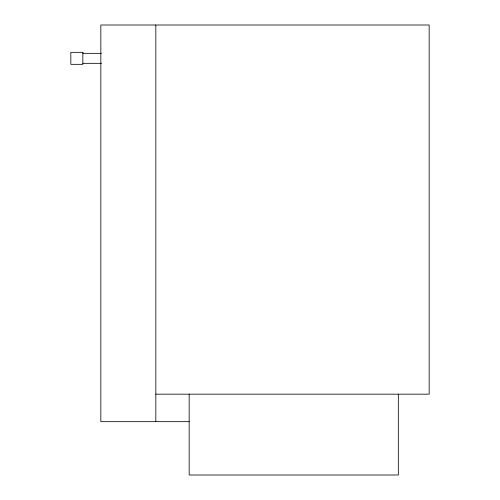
<?xml version="1.0" encoding="UTF-8"?>
<svg xmlns="http://www.w3.org/2000/svg" width="500" height="500" viewBox="0 0 500 500"><rect width="100%" height="100%" fill="white"/><g stroke="black" fill="none" stroke-linecap="round" stroke-linejoin="round"><path stroke-width="0.75" d="M82.938 53.331L101.5 53.331M82.938 63.331L101.5 63.331M155.831 394.169L429.169 394.169L429.169 25L100.831 25L100.831 421.669L189.169 421.669M398.331 394.169L398.331 475L189.169 475L189.169 394.169M155.831 25L155.831 421.669M82.831 52.331L70.831 52.331L70.831 64.331L82.831 64.331L82.831 52.331"/></g></svg>
